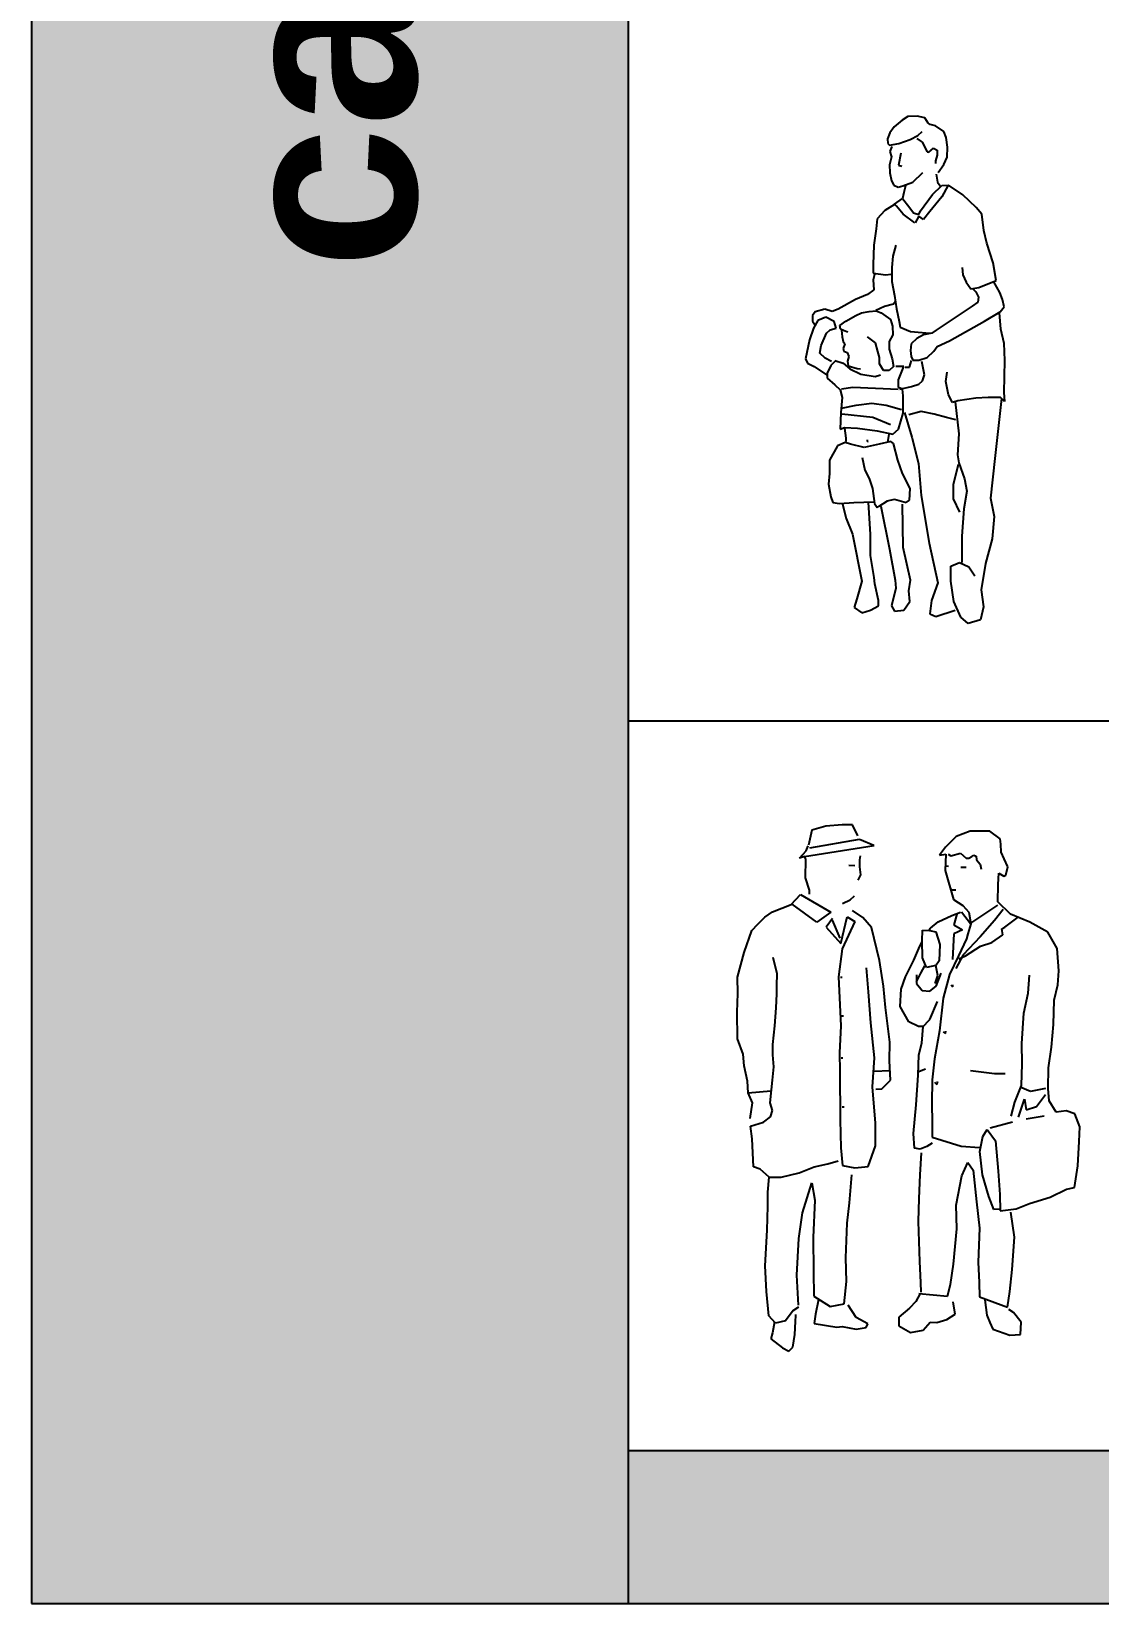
# Model space of a CAD drawing. Header units: millimetres. Extents: x 80073 to 99926, y 37306 to 52946.
# Drawn here: x 80073 to 83570, y 37306 to 42459 of the extents above; entities that cross this region are included whole.
import ezdxf

# ---------------------------------------------------------------- set-up
doc = ezdxf.new("R2010")
doc.units = ezdxf.units.MM
doc.layers.add('www.cad-blocks.net', color=7, linetype='Continuous')
doc.styles.get("Standard").update_dxf_attribs({"font": 'arial.ttf'})

# ---------------------------------------------------------------- blocks, each defined once
blk = doc.blocks.new('A$C429F41B3')
at = {"linetype": 'ByBlock'}
for p, q in [((0.3167, 1.6493), (0.2907, 1.6273)), ((0.336, 1.6618), (0.3167, 1.6493)), ((0.3665, 1.6632), (0.336, 1.6618)), ((0.3913, 1.6577), (0.3665, 1.6632)), ((0.4026, 1.6397), (0.3913, 1.6577)), ((0.2772, 1.608), (0.2693, 1.5887)), ((0.2907, 1.6273), (0.2772, 1.608)), ((0.3428, 1.5859), (0.3688, 1.5996)), ((0.3688, 1.5996), (0.3823, 1.6121)), ((0.4093, 1.6356), (0.4026, 1.6397)), ((0.4263, 1.6314), (0.4093, 1.6356)), ((0.4535, 1.6121), (0.4263, 1.6314)), ((0.4614, 1.5928), (0.4535, 1.6121)), ((0.2693, 1.5887), (0.2703, 1.5735)), ((0.2703, 1.5735), (0.2761, 1.5679)), ((0.2761, 1.5679), (0.3065, 1.5735)), ((0.2828, 1.5638), (0.2772, 1.5473)), ((0.2772, 1.5473), (0.2817, 1.5293)), ((0.3065, 1.5735), (0.3428, 1.5859)), ((0.3653, 1.59), (0.3823, 1.5776)), ((0.3823, 1.5776), (0.3992, 1.5458)), ((0.4049, 1.5445), (0.4195, 1.5583)), ((0.4195, 1.5583), (0.432, 1.5514)), ((0.432, 1.5514), (0.432, 1.5349)), ((0.4658, 1.5611), (0.4614, 1.5928)), ((0.4648, 1.528), (0.4658, 1.5611)), ((0.2817, 1.5293), (0.2761, 1.5032)), ((0.2761, 1.5032), (0.2772, 1.4768)), ((0.3123, 1.5418), (0.3054, 1.5017)), ((0.3054, 1.5017), (0.3156, 1.4989)), ((0.3992, 1.5458), (0.4049, 1.5445)), ((0.432, 1.5349), (0.4263, 1.5169)), ((0.4263, 1.5169), (0.4263, 1.5073)), ((0.4354, 1.4783), (0.4535, 1.5045)), ((0.4535, 1.5045), (0.4648, 1.528)), ((0.2772, 1.4768), (0.2817, 1.4507)), ((0.2817, 1.4507), (0.2896, 1.4369)), ((0.319, 1.4342), (0.3518, 1.4466)), ((0.3518, 1.4466), (0.3846, 1.4783)), ((0.4286, 1.4728), (0.4332, 1.4466)), ((0.4332, 1.4466), (0.4421, 1.4342)), ((0.2896, 1.4369), (0.3044, 1.4299)), ((0.2919, 1.3748), (0.3179, 1.3928)), ((0.3044, 1.4299), (0.319, 1.4342)), ((0.3224, 1.4121), (0.3179, 1.3928)), ((0.3179, 1.3928), (0.3393, 1.3665)), ((0.3281, 1.4342), (0.3224, 1.4121)), ((0.3777, 1.3527), (0.4162, 1.4065)), ((0.4467, 1.3982), (0.4083, 1.35)), ((0.4162, 1.4065), (0.4467, 1.4355)), ((0.4681, 1.4369), (0.4467, 1.3982)), ((0.4467, 1.4355), (0.4681, 1.4369)), ((0.5158, 1.4054), (0.4685, 1.4371)), ((0.5598, 1.3635), (0.5158, 1.4054)), ((0.2599, 1.3536), (0.2354, 1.3258)), ((0.2924, 1.3735), (0.2599, 1.3536)), ((0.2986, 1.3679), (0.2919, 1.3748)), ((0.3202, 1.3416), (0.2986, 1.3679)), ((0.3586, 1.3127), (0.3202, 1.3416)), ((0.3393, 1.3665), (0.354, 1.3459)), ((0.354, 1.3459), (0.3721, 1.3403)), ((0.3721, 1.3403), (0.3777, 1.3527)), ((0.4083, 1.35), (0.3868, 1.3238)), ((0.5778, 1.3416), (0.5598, 1.3635)), ((0.5843, 1.2878), (0.5778, 1.3416)), ((0.2322, 1.2939), (0.224, 1.2401)), ((0.2354, 1.3258), (0.2322, 1.2939)), ((0.3721, 1.3348), (0.3597, 1.3127)), ((0.3868, 1.3238), (0.3721, 1.3348)), ((0.224, 1.2401), (0.2224, 1.1765)), ((0.2958, 1.2401), (0.286, 1.2043)), ((0.5941, 1.2461), (0.5843, 1.2878)), ((0.6153, 1.1824), (0.5941, 1.2461)), ((0.286, 1.2043), (0.2827, 1.1665)), ((0.2224, 1.1765), (0.2224, 1.1485)), ((0.2224, 1.1485), (0.2631, 1.1426)), ((0.228, 1.1482), (0.2225, 1.1264)), ((0.2631, 1.1426), (0.2795, 1.1446)), ((0.2827, 1.1665), (0.2827, 1.1207)), ((0.5142, 1.1665), (0.5158, 1.1426)), ((0.5158, 1.1426), (0.5272, 1.1188)), ((0.6251, 1.1246), (0.6153, 1.1824)), ((0.2239, 1.0931), (0.2034, 1.078)), ((0.2225, 1.1264), (0.2239, 1.0931)), ((0.2827, 1.1207), (0.2924, 1.0749)), ((0.5272, 1.1188), (0.5419, 1.0968)), ((0.5419, 1.0968), (0.568, 1.1008)), ((0.5491, 1.0964), (0.5588, 1.0864)), ((0.5588, 1.0864), (0.5669, 1.0697)), ((0.568, 1.1008), (0.6251, 1.1246)), ((0.6367, 1.0847), (0.6176, 1.1197)), ((0.6462, 1.0614), (0.6367, 1.0847)), ((0.1638, 1.0614), (0.1078, 1.0296)), ((0.2034, 1.078), (0.1638, 1.0614)), ((0.2307, 1.0264), (0.2595, 1.0396)), ((0.2595, 1.0396), (0.2882, 1.048)), ((0.2882, 1.048), (0.2963, 1.0581)), ((0.2924, 1.0749), (0.299, 1.0311)), ((0.299, 1.0311), (0.3072, 0.9893)), ((0.5465, 1.0396), (0.4289, 0.9613)), ((0.5656, 1.053), (0.5465, 1.0396)), ((0.5669, 1.0697), (0.5656, 1.053)), ((0.638, 1.0213), (0.6517, 1.038)), ((0.6517, 1.038), (0.6462, 1.0614)), ((0.0325, 1.0213), (0.023, 1.0097)), ((0.023, 1.0097), (0.023, 0.9912)), ((0.023, 0.9912), (0.0325, 0.978)), ((0.0403, 0.9928), (0.0269, 0.9682)), ((0.064, 1.0296), (0.0325, 1.0213)), ((0.0672, 1.0038), (0.0403, 0.9928)), ((0.0873, 1.0229), (0.064, 1.0296)), ((0.0941, 0.9901), (0.0672, 1.0038)), ((0.1078, 1.0296), (0.0873, 1.0229)), ((0.101, 0.9682), (0.0941, 0.9901)), ((0.1133, 0.9763), (0.1323, 0.9912)), ((0.1323, 0.9912), (0.1651, 1.0097)), ((0.1651, 1.0097), (0.1842, 1.018)), ((0.1842, 1.018), (0.2089, 1.0229)), ((0.2089, 1.0229), (0.2322, 1.0246)), ((0.2322, 1.0246), (0.2485, 1.018)), ((0.2485, 1.018), (0.2786, 0.9963)), ((0.2786, 0.9963), (0.2855, 0.9745)), ((0.3072, 0.9893), (0.3104, 0.9714)), ((0.4727, 0.9261), (0.5874, 0.9912)), ((0.5874, 0.9912), (0.638, 1.0213)), ((0.6346, 1.0175), (0.6391, 0.9655)), ((0.0134, 0.9299), (0, 0.8669)), ((0.0269, 0.9682), (0.0134, 0.9299)), ((0.0516, 0.9108), (0.0695, 0.9518)), ((0.0695, 0.9518), (0.0807, 0.9628)), ((0.0807, 0.9628), (0.101, 0.9682)), ((0.1146, 0.9646), (0.1133, 0.9763)), ((0.1269, 0.9595), (0.1146, 0.9646)), ((0.1186, 0.9613), (0.1201, 0.9395)), ((0.1201, 0.9395), (0.1241, 0.9245)), ((0.1393, 0.9546), (0.1269, 0.9595)), ((0.2294, 0.9196), (0.2034, 0.9395)), ((0.2868, 0.9462), (0.2745, 0.9245)), ((0.2855, 0.9745), (0.2868, 0.9462)), ((0.3104, 0.9714), (0.3447, 0.9574)), ((0.3447, 0.9574), (0.4083, 0.9515)), ((0.3647, 0.9345), (0.3469, 0.9162)), ((0.3866, 0.9462), (0.3647, 0.9345)), ((0.4139, 0.9512), (0.3866, 0.9462)), ((0.4289, 0.9613), (0.4139, 0.9512)), ((0.6391, 0.9655), (0.6502, 0.9189)), ((0.0471, 0.8861), (0.0516, 0.9108)), ((0.0651, 0.8697), (0.0471, 0.8861)), ((0.1241, 0.9245), (0.1296, 0.9162)), ((0.1296, 0.9162), (0.1241, 0.9011)), ((0.1241, 0.9011), (0.1255, 0.8928)), ((0.1255, 0.8928), (0.1364, 0.8879)), ((0.1364, 0.8879), (0.1419, 0.8745)), ((0.2375, 0.8911), (0.2294, 0.9196)), ((0.243, 0.8712), (0.2375, 0.8911)), ((0.2745, 0.9245), (0.2745, 0.8995)), ((0.2745, 0.8995), (0.284, 0.8678)), ((0.3469, 0.9162), (0.3441, 0.8944)), ((0.3441, 0.8944), (0.3469, 0.8745)), ((0.3989, 0.8712), (0.4207, 0.8928)), ((0.4207, 0.8928), (0.4317, 0.9078)), ((0.4317, 0.9078), (0.4727, 0.9261)), ((0.6502, 0.9189), (0.6525, 0.8614)), ((0, 0.8669), (0.0067, 0.8532)), ((0.0067, 0.8532), (0.0292, 0.8423)), ((0.0292, 0.8423), (0.0695, 0.8149)), ((0.0852, 0.8588), (0.0651, 0.8697)), ((0.083, 0.845), (0.0718, 0.8203)), ((0.0964, 0.8588), (0.083, 0.845)), ((0.0964, 0.8614), (0.1233, 0.8532)), ((0.1233, 0.8532), (0.1457, 0.8341)), ((0.1419, 0.8745), (0.1378, 0.8594)), ((0.1378, 0.8594), (0.1406, 0.8444)), ((0.1406, 0.8444), (0.1693, 0.836)), ((0.1457, 0.8341), (0.1816, 0.8176)), ((0.1693, 0.836), (0.1802, 0.8344)), ((0.243, 0.8511), (0.243, 0.8712)), ((0.2554, 0.8293), (0.243, 0.8511)), ((0.2745, 0.8293), (0.2554, 0.8293)), ((0.2882, 0.8427), (0.2745, 0.8293)), ((0.284, 0.8678), (0.2882, 0.8427)), ((0.3228, 0.8423), (0.2959, 0.8423)), ((0.3049, 0.7984), (0.3228, 0.8423)), ((0.3274, 0.8395), (0.3408, 0.8395)), ((0.3408, 0.8395), (0.3476, 0.8614)), ((0.3469, 0.8745), (0.3524, 0.8629)), ((0.3524, 0.8629), (0.3716, 0.8629)), ((0.3716, 0.8629), (0.3989, 0.8712)), ((0.3902, 0.8149), (0.3812, 0.8588)), ((0.6525, 0.8614), (0.6502, 0.7574)), ((0.0718, 0.8203), (0.0718, 0.804)), ((0.0718, 0.804), (0.0964, 0.7821)), ((0.0964, 0.7821), (0.1144, 0.7656)), ((0.118, 0.7687), (0.1553, 0.7739)), ((0.1553, 0.7739), (0.3038, 0.7677)), ((0.1816, 0.8176), (0.2287, 0.8094)), ((0.2287, 0.8094), (0.2466, 0.8149)), ((0.3049, 0.7737), (0.3049, 0.7984)), ((0.3184, 0.7683), (0.3049, 0.7737)), ((0.3094, 0.7683), (0.3476, 0.7765)), ((0.3476, 0.7765), (0.3722, 0.7847)), ((0.3722, 0.7847), (0.3835, 0.7957)), ((0.3835, 0.7957), (0.3902, 0.8149)), ((0.4597, 0.793), (0.4641, 0.8231)), ((0.4687, 0.7492), (0.4597, 0.793)), ((0.1144, 0.7656), (0.121, 0.741)), ((0.121, 0.741), (0.1166, 0.6917)), ((0.1663, 0.7159), (0.2172, 0.7221)), ((0.2172, 0.7221), (0.2647, 0.7159)), ((0.3207, 0.7464), (0.3184, 0.7683)), ((0.3207, 0.6889), (0.3207, 0.7464)), ((0.482, 0.7245), (0.4687, 0.7492)), ((0.5, 0.7301), (0.482, 0.7245)), ((0.491, 0.7262), (0.5028, 0.622)), ((0.5584, 0.7383), (0.5, 0.7301)), ((0.5987, 0.741), (0.5584, 0.7383)), ((0.6391, 0.741), (0.5987, 0.741)), ((0.6426, 0.7378), (0.6213, 0.5411)), ((0.6525, 0.7273), (0.6391, 0.741)), ((0.6502, 0.7574), (0.6525, 0.7273)), ((0.1166, 0.6917), (0.1144, 0.6369)), ((0.1188, 0.7054), (0.1663, 0.7159)), ((0.1196, 0.6868), (0.2207, 0.6765)), ((0.2207, 0.6765), (0.2792, 0.6526)), ((0.2647, 0.7159), (0.3148, 0.7013)), ((0.3049, 0.6369), (0.3207, 0.6889)), ((0.3251, 0.6915), (0.3488, 0.6104)), ((0.3789, 0.6944), (0.3386, 0.6835)), ((0.4215, 0.6863), (0.3789, 0.6944)), ((0.462, 0.6753), (0.4215, 0.6863)), ((0.4933, 0.667), (0.462, 0.6753)), ((0.1144, 0.6369), (0.1277, 0.6424)), ((0.1277, 0.6424), (0.1705, 0.6397)), ((0.1277, 0.6397), (0.1323, 0.6068)), ((0.1705, 0.6397), (0.2354, 0.6315)), ((0.2354, 0.6315), (0.287, 0.6205)), ((0.2736, 0.6205), (0.2691, 0.5931)), ((0.287, 0.6205), (0.3049, 0.6369)), ((0.5028, 0.622), (0.4981, 0.5525)), ((0.1054, 0.5821), (0.0785, 0.5357)), ((0.13, 0.5931), (0.1054, 0.5821)), ((0.148, 0.5877), (0.13, 0.5931)), ((0.1323, 0.6068), (0.1323, 0.5958)), ((0.1928, 0.5767), (0.148, 0.5877)), ((0.2422, 0.5877), (0.1928, 0.5767)), ((0.2019, 0.6017), (0.2029, 0.5967)), ((0.2029, 0.5967), (0.2062, 0.5976)), ((0.2803, 0.5958), (0.2422, 0.5877)), ((0.2892, 0.5903), (0.2803, 0.5958)), ((0.3028, 0.5357), (0.2892, 0.5903)), ((0.3488, 0.6104), (0.3701, 0.5237)), ((0.0785, 0.5357), (0.0785, 0.4918)), ((0.1861, 0.5438), (0.1951, 0.5028)), ((0.3184, 0.4918), (0.3028, 0.5357)), ((0.3701, 0.5237), (0.3796, 0.4196)), ((0.5004, 0.5208), (0.4839, 0.4542)), ((0.4981, 0.5525), (0.5028, 0.5265)), ((0.5028, 0.5265), (0.5218, 0.4745)), ((0.6213, 0.5411), (0.6071, 0.4109)), ((0.0785, 0.4918), (0.0762, 0.4562)), ((0.1951, 0.5028), (0.2085, 0.4753)), ((0.2085, 0.4753), (0.2197, 0.4425)), ((0.3431, 0.4425), (0.3184, 0.4918)), ((0.5218, 0.4745), (0.5289, 0.434)), ((0.0762, 0.4562), (0.083, 0.4152)), ((0.083, 0.4152), (0.0897, 0.3959)), ((0.2197, 0.4425), (0.2264, 0.3932)), ((0.3408, 0.4042), (0.3431, 0.4425)), ((0.3796, 0.4196), (0.4057, 0.2633)), ((0.4839, 0.4542), (0.4839, 0.408)), ((0.5289, 0.434), (0.5194, 0.3761)), ((0.0897, 0.3959), (0.1121, 0.3932)), ((0.1121, 0.3932), (0.1592, 0.3959)), ((0.1214, 0.3906), (0.1332, 0.3444)), ((0.1592, 0.3959), (0.2243, 0.3986)), ((0.2138, 0.2922), (0.2067, 0.3964)), ((0.2264, 0.3932), (0.2354, 0.3795)), ((0.2354, 0.3795), (0.2422, 0.3849)), ((0.2422, 0.3849), (0.2691, 0.4014)), ((0.2469, 0.3847), (0.2754, 0.243)), ((0.2691, 0.4014), (0.2915, 0.4068)), ((0.2915, 0.4068), (0.3297, 0.3959)), ((0.3204, 0.2489), (0.318, 0.3906)), ((0.3297, 0.3959), (0.3408, 0.4042)), ((0.4839, 0.408), (0.5052, 0.3646)), ((0.5194, 0.3761), (0.5123, 0.2865)), ((0.6071, 0.4109), (0.6189, 0.3501)), ((0.1332, 0.3444), (0.1545, 0.2922)), ((0.6189, 0.3501), (0.6118, 0.2778)), ((0.1545, 0.2922), (0.1853, 0.139)), ((0.2138, 0.2229), (0.2138, 0.2922)), ((0.4057, 0.2633), (0.4341, 0.1331)), ((0.5123, 0.2865), (0.5123, 0.1996)), ((0.6118, 0.2778), (0.5905, 0.1967)), ((0.2256, 0.1504), (0.2138, 0.2229)), ((0.2754, 0.243), (0.2943, 0.1418)), ((0.3441, 0.1418), (0.3204, 0.2489)), ((0.4768, 0.188), (0.5052, 0.1996)), ((0.4768, 0.139), (0.4768, 0.188)), ((0.5052, 0.1996), (0.536, 0.1853)), ((0.536, 0.1853), (0.5549, 0.1563)), ((0.5905, 0.1967), (0.5763, 0.11)), ((0.1853, 0.139), (0.1688, 0.0811)), ((0.228, 0.1302), (0.2256, 0.1504)), ((0.2398, 0.0752), (0.228, 0.1302)), ((0.2967, 0.1158), (0.2825, 0.0579)), ((0.2943, 0.1418), (0.2967, 0.1158)), ((0.3393, 0.1071), (0.3441, 0.1418)), ((0.3417, 0.0724), (0.3393, 0.1071)), ((0.4341, 0.1331), (0.4128, 0.0752)), ((0.4862, 0.0724), (0.4768, 0.139)), ((0.5763, 0.11), (0.5834, 0.0549)), ((0.1688, 0.0811), (0.1593, 0.0522)), ((0.1593, 0.0522), (0.1853, 0.0348)), ((0.2138, 0.0435), (0.2398, 0.0579)), ((0.2398, 0.0579), (0.2398, 0.0752)), ((0.2825, 0.0579), (0.292, 0.0406)), ((0.3228, 0.0435), (0.3417, 0.0724)), ((0.4128, 0.0752), (0.408, 0.0319)), ((0.5099, 0.0203), (0.4862, 0.0724)), ((0.5834, 0.0549), (0.5739, 0.0116)), ((0.1853, 0.0348), (0.2138, 0.0435)), ((0.292, 0.0406), (0.3228, 0.0435)), ((0.408, 0.0319), (0.427, 0.0232)), ((0.427, 0.0232), (0.491, 0.0435)), ((0.5336, 0), (0.5099, 0.0203)), ((0.5739, 0.0116), (0.5336, 0))]:
    blk.add_line(p, q, dxfattribs=at)
blk = doc.blocks.new('A$C7396252E')
for p, q in [((0.2451, 1.7078), (0.2343, 1.6585)), ((0.2912, 1.7216), (0.2451, 1.7078)), ((0.3447, 1.7259), (0.2912, 1.7216)), ((0.3789, 1.725), (0.3447, 1.7259)), ((0.3963, 1.6895), (0.3789, 1.725)), ((0.7637, 1.7051), (0.7185, 1.6876)), ((0.7946, 1.7048), (0.7637, 1.7051)), ((0.8288, 1.7045), (0.7946, 1.7048)), ((0.8627, 1.6795), (0.8288, 1.7045)), ((0.2213, 1.6222), (0.4495, 1.6579)), ((0.2269, 1.6403), (0.2328, 1.657)), ((0.2384, 1.6505), (0.4019, 1.6787)), ((0.4019, 1.6787), (0.4482, 1.6592)), ((0.683, 1.6526), (0.6632, 1.6259)), ((0.7185, 1.6876), (0.683, 1.6526)), ((0.8648, 1.6621), (0.8627, 1.6795)), ((0.8662, 1.6357), (0.8648, 1.6621)), ((0.2044, 1.6157), (0.2269, 1.6403)), ((0.2225, 1.6215), (0.2044, 1.6157)), ((0.2251, 1.6126), (0.2213, 1.6222)), ((0.2245, 1.5515), (0.2251, 1.6126)), ((0.4026, 1.588), (0.4028, 1.6109)), ((0.4028, 1.6109), (0.4052, 1.6244)), ((0.6632, 1.6259), (0.6845, 1.6296)), ((0.6845, 1.6296), (0.6823, 1.5758)), ((0.6925, 1.6291), (0.7004, 1.6241)), ((0.7004, 1.6241), (0.732, 1.633)), ((0.732, 1.633), (0.7508, 1.6162)), ((0.7508, 1.6162), (0.7597, 1.6162)), ((0.7597, 1.6162), (0.7695, 1.6222)), ((0.7695, 1.6222), (0.7764, 1.6261)), ((0.7764, 1.6261), (0.7833, 1.6232)), ((0.7833, 1.6232), (0.7853, 1.6113)), ((0.7853, 1.6113), (0.7972, 1.5965)), ((0.8756, 1.6143), (0.8662, 1.6357)), ((0.8871, 1.5873), (0.8756, 1.6143)), ((0.2376, 1.511), (0.2245, 1.5515)), ((0.3663, 1.593), (0.3857, 1.5926)), ((0.3966, 1.5443), (0.4063, 1.5616)), ((0.4063, 1.5616), (0.4026, 1.588)), ((0.6823, 1.5758), (0.71, 1.4802)), ((0.6835, 1.5909), (0.6929, 1.59)), ((0.7333, 1.5871), (0.7511, 1.5862)), ((0.7972, 1.5965), (0.8001, 1.5807)), ((0.8557, 1.5304), (0.8583, 1.5668)), ((0.8583, 1.5668), (0.875, 1.5571)), ((0.875, 1.5571), (0.8812, 1.5604)), ((0.8812, 1.5604), (0.8871, 1.5873)), ((0.1775, 1.464), (0.2078, 1.4975)), ((0.2078, 1.4975), (0.3076, 1.4397)), ((0.2375, 1.4981), (0.2376, 1.511)), ((0.7027, 1.5138), (0.7062, 1.5127)), ((0.7062, 1.5127), (0.7167, 1.5127)), ((0.8551, 1.4726), (0.8557, 1.5304)), ((0.1164, 1.4398), (0.1775, 1.464)), ((0.2613, 1.406), (0.1807, 1.4656)), ((0.346, 1.4679), (0.3713, 1.4795)), ((0.3713, 1.4795), (0.3849, 1.4928)), ((0.4128, 1.4213), (0.3783, 1.4447)), ((0.71, 1.4802), (0.7401, 1.4608)), ((0.7401, 1.4608), (0.7595, 1.4393)), ((0.8538, 1.462), (0.7652, 1.4028)), ((0.8723, 1.4478), (0.8434, 1.4116)), ((0.8968, 1.4324), (0.8551, 1.4726)), ((0.0485, 1.3794), (0.0678, 1.3999)), ((0.0678, 1.3999), (0.091, 1.4227)), ((0.091, 1.4227), (0.1164, 1.4398)), ((0.3076, 1.4397), (0.2613, 1.406)), ((0.313, 1.4189), (0.292, 1.39)), ((0.3121, 1.4127), (0.3368, 1.3536)), ((0.3408, 1.3362), (0.3613, 1.4241)), ((0.3858, 1.4087), (0.3446, 1.3188)), ((0.3613, 1.4241), (0.3858, 1.4087)), ((0.4411, 1.3885), (0.4128, 1.4213)), ((0.6345, 1.3867), (0.6594, 1.4078)), ((0.6594, 1.4078), (0.7039, 1.4287)), ((0.7039, 1.4287), (0.7326, 1.4396)), ((0.7209, 1.4324), (0.711, 1.3979)), ((0.711, 1.3979), (0.7385, 1.3818)), ((0.7357, 1.4399), (0.7653, 1.4022)), ((0.7664, 1.4012), (0.7567, 1.3683)), ((0.7595, 1.4393), (0.7664, 1.4012)), ((0.8434, 1.4116), (0.7969, 1.3588)), ((0.8774, 1.3906), (0.9216, 1.4223)), ((0.9599, 1.4066), (0.8968, 1.4324)), ((1.0191, 1.3735), (0.9599, 1.4066)), ((0.0232, 1.3067), (0.0485, 1.3794)), ((0.292, 1.39), (0.3408, 1.3362)), ((0.467, 1.2812), (0.4411, 1.3885)), ((0.5992, 1.3282), (0.6073, 1.3416)), ((0.6072, 1.3449), (0.6076, 1.3797)), ((0.6084, 1.2894), (0.6072, 1.3449)), ((0.6076, 1.3797), (0.6305, 1.3795)), ((0.6302, 1.3795), (0.6345, 1.3867)), ((0.6305, 1.3795), (0.6512, 1.3753)), ((0.6512, 1.3753), (0.6643, 1.3332)), ((0.711, 1.3684), (0.7061, 1.2846)), ((0.7385, 1.3818), (0.711, 1.3684)), ((0.7525, 1.3514), (0.7256, 1.2961)), ((0.7969, 1.3588), (0.7408, 1.2999)), ((0.7567, 1.3683), (0.7525, 1.3514)), ((0.8348, 1.3394), (0.8715, 1.3654)), ((0.8678, 1.3845), (0.8774, 1.3906)), ((0.8715, 1.3654), (0.8678, 1.3845)), ((1.0488, 1.32), (1.0191, 1.3735)), ((0.0011, 1.2262), (0.0232, 1.3067)), ((0.1313, 1.2367), (0.1189, 1.2907)), ((0.3446, 1.3188), (0.3325, 1.227)), ((0.5797, 1.2824), (0.5992, 1.3282)), ((0.6205, 1.2574), (0.6084, 1.2894)), ((0.6643, 1.3332), (0.6621, 1.2793)), ((0.7256, 1.2961), (0.6959, 1.2353)), ((0.7408, 1.2999), (0.7174, 1.2542)), ((0.7272, 1.2866), (0.7486, 1.2959)), ((0.7486, 1.2959), (0.7983, 1.328)), ((0.7983, 1.328), (0.8348, 1.3394)), ((1.0543, 1.247), (1.0488, 1.32)), ((0.4313, 1.1784), (0.4247, 1.2569)), ((0.4797, 1.197), (0.467, 1.2812)), ((0.5523, 1.2271), (0.5797, 1.2824)), ((0.601, 1.2393), (0.5869, 1.2111)), ((0.615, 1.263), (0.601, 1.2393)), ((0.6514, 1.2649), (0.6205, 1.2574)), ((0.6621, 1.2793), (0.6502, 1.2626)), ((0.6577, 1.2317), (0.6514, 1.2649)), ((0.6528, 1.1971), (0.6689, 1.239)), ((1.0516, 1.2011), (1.0543, 1.247)), ((0.0028, 1.1729), (0.0011, 1.2262)), ((0.1307, 1.1717), (0.1309, 1.1986)), ((0.1309, 1.1986), (0.1313, 1.2367)), ((0.3325, 1.227), (0.3405, 1.0665)), ((0.3391, 1.2261), (0.3449, 1.2261)), ((0.4863, 1.1263), (0.4797, 1.197)), ((0.5345, 1.1297), (0.5384, 1.1869)), ((0.5384, 1.1869), (0.5523, 1.2271)), ((0.5881, 1.2341), (0.5879, 1.2055)), ((0.5879, 1.2055), (0.6067, 1.1824)), ((0.6319, 1.1804), (0.6528, 1.1971)), ((0.6496, 1.2049), (0.6577, 1.2317)), ((0.6959, 1.2353), (0.6761, 1.157)), ((0.7015, 1.2005), (0.7071, 1.1949)), ((0.7071, 1.1949), (0.7071, 1.2005)), ((0.9538, 1.1734), (0.9583, 1.2328)), ((1.0399, 1.1513), (1.0516, 1.2011)), ((0, 1.1118), (0.0028, 1.1729)), ((0.1285, 1.1257), (0.1307, 1.1717)), ((0.4381, 1.0768), (0.4313, 1.1784)), ((0.6067, 1.1824), (0.6319, 1.1804)), ((0.6322, 1.0875), (0.6568, 1.1466)), ((0.6761, 1.157), (0.6639, 1.05)), ((0.9397, 1.1085), (0.9538, 1.1734)), ((1.0369, 1.0711), (1.0399, 1.1513)), ((0.0014, 1.0238), (0, 1.1118)), ((0.124, 1.0663), (0.1285, 1.1257)), ((0.343, 1.0989), (0.3489, 1.0989)), ((0.5009, 1.0129), (0.4863, 1.1263)), ((0.5626, 1.0796), (0.5345, 1.1297)), ((0.6076, 1.0628), (0.6322, 1.0875)), ((0.9332, 1.0088), (0.9397, 1.1085)), ((0.1179, 1.0053), (0.124, 1.0663)), ((0.3405, 1.0665), (0.3357, 0.9785)), ((0.4505, 0.9618), (0.4381, 1.0768)), ((0.595, 1.0641), (0.5626, 1.0796)), ((0.6102, 1.064), (0.595, 1.0641)), ((0.6057, 1.0102), (0.6102, 1.064)), ((0.6639, 1.05), (0.6473, 0.9582)), ((0.6753, 1.047), (0.6828, 1.0414)), ((0.6828, 1.0414), (0.6846, 1.0489)), ((1.0306, 0.9966), (1.0369, 1.0711)), ((0.02, 0.9737), (0.0014, 1.0238)), ((0.1175, 0.9711), (0.1179, 1.0053)), ((0.5003, 0.9517), (0.5009, 1.0129)), ((0.5958, 0.9721), (0.6057, 1.0102)), ((0.9342, 0.942), (0.9332, 1.0088)), ((1.0204, 0.9294), (1.0306, 0.9966)), ((0.0236, 0.9355), (0.02, 0.9737)), ((0.0343, 0.8855), (0.0236, 0.9355)), ((0.1168, 0.8887), (0.1211, 0.9324)), ((0.1211, 0.9324), (0.1175, 0.9711)), ((0.3357, 0.9785), (0.3368, 0.9169)), ((0.341, 0.962), (0.3469, 0.962)), ((0.444, 0.8665), (0.4505, 0.9618)), ((0.5031, 0.8889), (0.5003, 0.9517)), ((0.5935, 0.9049), (0.5958, 0.9721)), ((0.6473, 0.9582), (0.6393, 0.8893)), ((0.9319, 0.8714), (0.9342, 0.942)), ((1.0198, 0.861), (1.0204, 0.9294)), ((0.0362, 0.8474), (0.0343, 0.8855)), ((0.1082, 0.8142), (0.1168, 0.8887)), ((0.3368, 0.9169), (0.3376, 0.7582)), ((0.4485, 0.9181), (0.5017, 0.9207)), ((0.4742, 0.86), (0.5031, 0.8889)), ((0.587, 0.8074), (0.5935, 0.9049)), ((0.6175, 0.9249), (0.5928, 0.915)), ((0.6393, 0.8893), (0.6386, 0.8125)), ((0.6472, 0.8823), (0.6547, 0.8748)), ((0.6547, 0.8748), (0.6585, 0.8841)), ((0.7652, 0.92), (0.844, 0.9101)), ((0.844, 0.9101), (0.8784, 0.9101)), ((0.0361, 0.8468), (0.1113, 0.8532)), ((0.051, 0.8147), (0.0362, 0.8474)), ((0.4541, 0.7475), (0.444, 0.8665)), ((0.4551, 0.8585), (0.4742, 0.86)), ((0.91, 0.8161), (0.9319, 0.8714)), ((0.9228, 0.7672), (0.9425, 0.8263)), ((0.9622, 0.851), (0.9277, 0.8657)), ((0.9425, 0.8263), (0.9474, 0.7918)), ((1.0114, 0.8608), (0.9622, 0.851)), ((0.9819, 0.8017), (1.0114, 0.8411)), ((1.0233, 0.8206), (1.0198, 0.861)), ((0.0427, 0.7626), (0.051, 0.8147)), ((0.1158, 0.7889), (0.1082, 0.8142)), ((0.11, 0.7682), (0.1158, 0.7889)), ((0.3449, 0.8015), (0.3508, 0.8015)), ((0.5782, 0.7138), (0.587, 0.8074)), ((0.6386, 0.8125), (0.6397, 0.7497)), ((0.8984, 0.7702), (0.91, 0.8161)), ((0.9474, 0.7918), (0.9819, 0.8017)), ((1.046, 0.784), (1.0233, 0.8206)), ((1.0785, 0.7876), (1.046, 0.784)), ((1.107, 0.7778), (1.0785, 0.7876)), ((1.124, 0.7356), (1.107, 0.7778)), ((0.0447, 0.738), (0.0868, 0.751)), ((0.0499, 0.6959), (0.0447, 0.738)), ((0.0868, 0.751), (0.11, 0.7682)), ((0.3376, 0.7582), (0.3406, 0.6662)), ((0.4534, 0.673), (0.4541, 0.7475)), ((0.6397, 0.7497), (0.6392, 0.7015)), ((0.8058, 0.7038), (0.8195, 0.7267)), ((0.8195, 0.7267), (0.8477, 0.69)), ((0.8292, 0.7327), (0.9031, 0.7524)), ((0.9474, 0.7623), (1.0065, 0.7721)), ((1.1213, 0.6874), (1.124, 0.7356)), ((0.0546, 0.6039), (0.0499, 0.6959)), ((0.4297, 0.6059), (0.4534, 0.673)), ((0.5817, 0.6661), (0.5782, 0.7138)), ((0.6216, 0.6714), (0.6007, 0.662)), ((0.6391, 0.6824), (0.6216, 0.6714)), ((0.6392, 0.7015), (0.7348, 0.672)), ((0.7348, 0.672), (0.7942, 0.6675)), ((0.7958, 0.6546), (0.8058, 0.7038)), ((0.8477, 0.69), (0.8563, 0.5906)), ((1.1172, 0.6072), (1.1213, 0.6874)), ((0.2974, 0.6144), (0.3318, 0.6243)), ((0.3406, 0.6662), (0.3457, 0.6089)), ((0.6007, 0.662), (0.5817, 0.6661)), ((0.5999, 0.5779), (0.6045, 0.6502)), ((0.8046, 0.5777), (0.7958, 0.6546)), ((0.0758, 0.5964), (0.0546, 0.6039)), ((0.1057, 0.571), (0.0758, 0.5964)), ((0.1015, 0.521), (0.1057, 0.571)), ((0.1053, 0.5701), (0.1447, 0.5701)), ((0.1447, 0.5701), (0.2038, 0.5849)), ((0.2038, 0.5849), (0.253, 0.6046)), ((0.253, 0.6046), (0.2974, 0.6144)), ((0.3457, 0.6089), (0.386, 0.6007)), ((0.3692, 0.4859), (0.3762, 0.5778)), ((0.386, 0.6007), (0.4297, 0.6059)), ((0.5975, 0.5011), (0.5999, 0.5779)), ((0.7179, 0.4792), (0.737, 0.5747)), ((0.737, 0.5747), (0.7565, 0.6183)), ((0.7565, 0.6183), (0.7736, 0.5935)), ((0.7736, 0.5935), (0.7847, 0.4898)), ((0.8252, 0.5068), (0.8046, 0.5777)), ((0.8563, 0.5906), (0.8617, 0.5138)), ((1.1064, 0.5367), (1.1172, 0.6072)), ((0.101, 0.475), (0.1015, 0.521)), ((0.2143, 0.454), (0.2453, 0.5521)), ((0.2453, 0.5521), (0.2549, 0.4949)), ((1.0259, 0.5049), (1.08, 0.5313)), ((1.08, 0.5313), (1.1064, 0.5367)), ((0.0986, 0.3971), (0.101, 0.475)), ((0.2549, 0.4949), (0.2498, 0.3727)), ((0.3612, 0.4193), (0.3692, 0.4859)), ((0.5946, 0.4249), (0.5975, 0.5011)), ((0.7205, 0.4007), (0.7179, 0.4792)), ((0.7847, 0.4898), (0.7951, 0.4034)), ((0.8416, 0.4646), (0.8252, 0.5068)), ((0.8647, 0.4661), (0.8416, 0.4646)), ((0.8617, 0.5138), (0.8629, 0.4605)), ((0.8629, 0.4605), (0.9146, 0.4673)), ((0.9146, 0.4673), (0.959, 0.4842)), ((0.959, 0.4842), (1.0259, 0.5049)), ((0.2023, 0.37), (0.2143, 0.454)), ((0.3563, 0.3066), (0.3612, 0.4193)), ((0.5989, 0.2942), (0.5946, 0.4249)), ((0.9098, 0.3737), (0.8971, 0.4562)), ((0.0919, 0.28), (0.0986, 0.3971)), ((0.1956, 0.2488), (0.2023, 0.37)), ((0.2498, 0.3727), (0.2504, 0.2616)), ((0.7096, 0.2858), (0.7205, 0.4007)), ((0.7951, 0.4034), (0.7907, 0.2924)), ((0.9015, 0.2684), (0.9098, 0.3737)), ((0.0967, 0.1958), (0.0919, 0.28)), ((0.2504, 0.2616), (0.2519, 0.1809)), ((0.3594, 0.2281), (0.3563, 0.3066)), ((0.6022, 0.2258), (0.5989, 0.2942)), ((0.6994, 0.2186), (0.7096, 0.2858)), ((0.7907, 0.2924), (0.7934, 0.2256)), ((0.8946, 0.1961), (0.9015, 0.2684)), ((0.2017, 0.1511), (0.1956, 0.2488)), ((0.3509, 0.1553), (0.3594, 0.2281)), ((0.6041, 0.1932), (0.6022, 0.2258)), ((0.6895, 0.1806), (0.6994, 0.2186)), ((0.7934, 0.2256), (0.7952, 0.178)), ((0.1038, 0.1156), (0.0967, 0.1958)), ((0.2519, 0.1809), (0.3048, 0.1462)), ((0.2669, 0.1695), (0.2569, 0.1214)), ((0.3048, 0.1462), (0.3509, 0.1553)), ((0.5865, 0.1626), (0.565, 0.1415)), ((0.6002, 0.1894), (0.5865, 0.1626)), ((0.5962, 0.1894), (0.6895, 0.1806)), ((0.7145, 0.121), (0.7087, 0.1614)), ((0.7952, 0.178), (0.8868, 0.1446)), ((0.8125, 0.1683), (0.8193, 0.1183)), ((0.8868, 0.1446), (0.8946, 0.1961)), ((0.1266, 0.0924), (0.1038, 0.1156)), ((0.1842, 0.1339), (0.1592, 0.0993)), ((0.1842, 0.1339), (0.2025, 0.1458)), ((0.1913, 0.0944), (0.1929, 0.1201)), ((0.2569, 0.1214), (0.2527, 0.0912)), ((0.3908, 0.1106), (0.3643, 0.1512)), ((0.4288, 0.0895), (0.3908, 0.1106)), ((0.5305, 0.1115), (0.5302, 0.0829)), ((0.565, 0.1415), (0.5305, 0.1115)), ((0.6548, 0.0946), (0.6874, 0.1044)), ((0.6874, 0.1044), (0.7145, 0.121)), ((0.8193, 0.1183), (0.8282, 0.0946)), ((0.9067, 0.1274), (0.8909, 0.1368)), ((0.9314, 0.0958), (0.9067, 0.1274)), ((0.1167, 0.0599), (0.1104, 0.0409)), ((0.1231, 0.0959), (0.1167, 0.0599)), ((0.1592, 0.0993), (0.1266, 0.0924)), ((0.183, 0.0133), (0.189, 0.0553)), ((0.189, 0.0553), (0.1917, 0.0974)), ((0.2527, 0.0912), (0.3272, 0.0787)), ((0.3272, 0.0787), (0.3446, 0.0808)), ((0.3446, 0.0808), (0.3905, 0.0725)), ((0.3905, 0.0725), (0.423, 0.0778)), ((0.423, 0.0778), (0.4288, 0.0895)), ((0.5302, 0.0829), (0.5681, 0.0613)), ((0.5681, 0.0613), (0.6102, 0.0687)), ((0.6102, 0.0687), (0.6335, 0.0948)), ((0.6335, 0.0948), (0.6548, 0.0946)), ((0.8282, 0.0946), (0.8388, 0.0727)), ((0.8388, 0.0727), (0.8937, 0.0523)), ((0.8937, 0.0523), (0.9289, 0.0547)), ((0.9289, 0.0547), (0.9314, 0.0958)), ((0.1104, 0.0409), (0.1488, 0.0114)), ((0.1488, 0.0114), (0.1694, 0)), ((0.1694, 0), (0.183, 0.0133))]:
    blk.add_line(p, q)
blk = doc.blocks.new('format')
at = {"layer": 'www.cad-blocks.net', "true_color": 0x444444}
blk.add_hatch(color=250, dxfattribs=at).paths.add_polyline_path([(80073, 52946.5), (80073, 37305.6), (82028.4, 37305.6), (82028.4, 52946.5)])
at = {"layer": 'www.cad-blocks.net', "true_color": 0x546d8e}
h = blk.add_hatch(color=155, dxfattribs=at)
h.set_gradient(color1=(68, 68, 68), color2=(84, 109, 142), tint=1)
h.paths.add_polyline_path([(82028.4, 37806.9), (82028.4, 37305.6), (99925.9, 37305.6), (99925.9, 37806.9)])
at = {"layer": 'www.cad-blocks.net', "color": 250, "true_color": 0x444444}
for p, q in [((80073, 52946.5), (80073, 37305.6)), ((82028.4, 52946.5), (82028.4, 37305.6)), ((80073, 37305.6), (82028.4, 37305.6))]:
    blk.add_line(p, q, dxfattribs=at)
at = {"layer": 'www.cad-blocks.net'}
blk.add_line((82028.4, 52946.5), (82028.4, 37305.6), dxfattribs=at)
at = {"layer": 'www.cad-blocks.net', "color": 155, "true_color": 0x546d8e}
for p, q in [((82028.4, 52262.9), (82028.4, 37806.9)), ((82028.4, 40199.3), (99925.9, 40199.3)), ((82028.4, 37806.9), (99925.9, 37806.9)), ((82028.4, 37806.9), (99925.9, 37806.9)), ((82028.4, 37305.6), (99925.9, 37305.6))]:
    blk.add_line(p, q, dxfattribs=at)
at = {"layer": 'www.cad-blocks.net', "insert": (80733.7, 41679.7), "char_height": 600, "attachment_point": 1, "rotation": 90}
blk.add_mtext_dynamic_manual_height_columns('{\\fArial|b1|i0|c0|p34;\\C255;\\c16777215;cad-bl  cks net}', width=33614.951, gutter_width=12.5, heights=[0], dxfattribs=at)

msp = doc.modelspace()

# ---------------------------------------------------------------- block references
at = {"xscale": 1000, "yscale": 1000, "zscale": 1000}
for name, p in [('A$C429F41B3', (82609.5, 40518.4)), ('A$C7396252E', (82385.3, 38132.7))]:
    msp.add_blockref(name, p, dxfattribs=at)
at = {"layer": 'www.cad-blocks.net'}
msp.add_blockref('format', (0, 0), dxfattribs=at)

doc.saveas('drawing.dxf')
